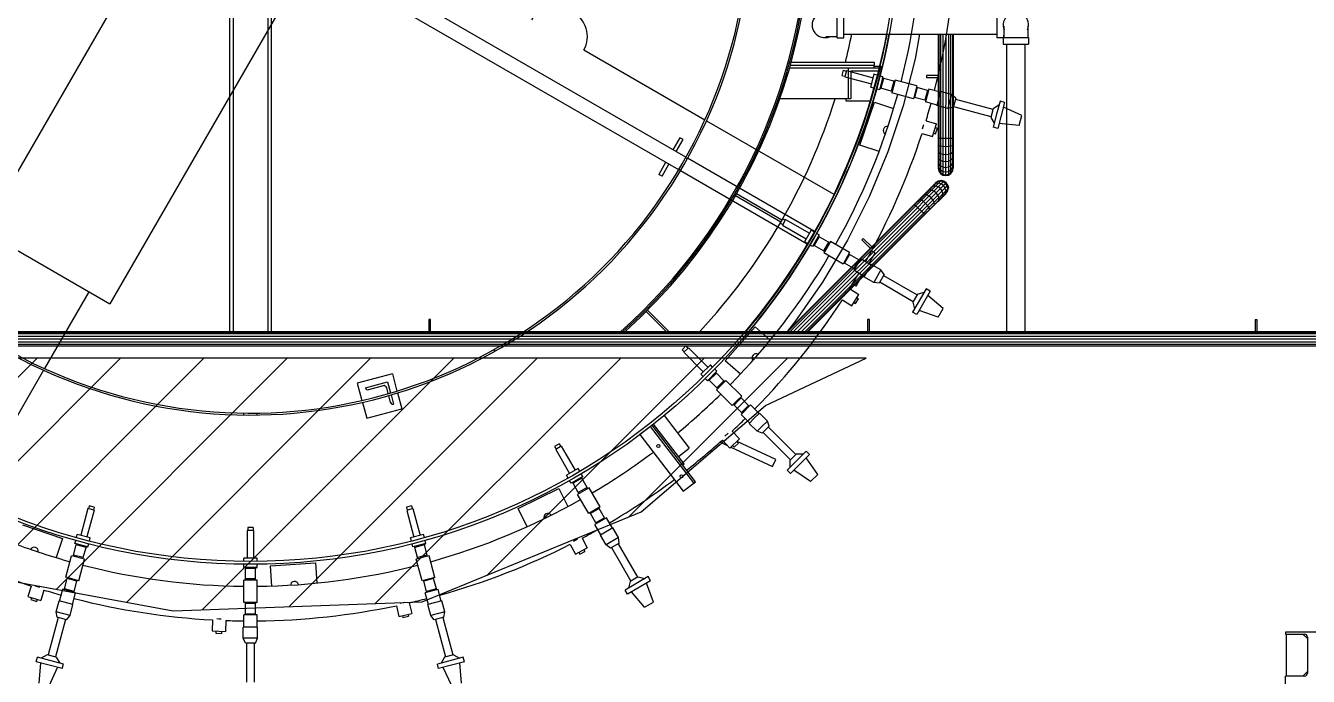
# Model space of a CAD drawing. Header units: metres. Extents: x 0 to 63075, y 0 to 44550.
# Drawn here: x 53980 to 54617, y 39992 to 40315 of the extents above; entities that cross this region are included whole.
import ezdxf

# ---------------------------------------------------------------- set-up
doc = ezdxf.new("R2010")
doc.units = ezdxf.units.M
doc.header["$LTSCALE"] = 75
for name, color, linetype in [('GSB', 7, 'Continuous'), ('ML6', 1, 'Continuous'), ('SL1', 8, 'Continuous')]:
    doc.layers.add(name, color=color, linetype=linetype)

# ---------------------------------------------------------------- blocks, each defined once
blk = doc.blocks.new('A$C6bae614f')
at = {"layer": 'SL1'}
h = blk.add_hatch(dxfattribs=at)
h.set_pattern_fill('_USER', color=256, scale=195, angle=44.9981, style=0, pattern_type=0)
h.set_pattern_definition([(44.99813, (326091.56, -18363.04), (-137.8813, 137.89033), [])])
h.paths.add_polyline_path([(376406.8, 42185.9), (372018.9, 42186), (372785.1, 41875.4), (373361, 41489.1), (374114.6, 41350), (374938.5, 41379.9), (375662.7, 41677.5), (376074.4, 42029.7)])
for p, q in [((375235.9, 45636.2), (373486.8, 42606.9)), ((375654.2, 45394.7), (373905.1, 42365.4)), ((374313.2, 43654.2), (374313.2, 42274.1)), ((374427.5, 43654.2), (374427.5, 42274.1)), ((375811.2, 42850.2), (374642.2, 43525.1)), ((375787.1, 42808.4), (374618.1, 43483.3)), ((374302.1, 42274.1), (374302.1, 43362.1)), ((374438.6, 43362.1), (374438.6, 42274.1)), ((376311.6, 43245.6), (376311.6, 43329.6)), ((376333.9, 43245.6), (376333.9, 43329.6)), ((376839.2, 43329.6), (376839.2, 43245.6)), ((376863.8, 43246.3), (376863.8, 43283.6)), ((376941.6, 43283.6), (376941.6, 43246.3)), ((376311.6, 43248.7), (376274.4, 43248.7)), ((376311.6, 43245.6), (376333.9, 43245.6)), ((376333.9, 43257.4), (376839.2, 43257.4)), ((376583.6, 43257.4), (376568.9, 43175.9)), ((376646, 43257.4), (376645.9, 42816.3)), ((376647.8, 43257.4), (376647.8, 42804.4)), ((376653.1, 43257.4), (376653.1, 42799.4)), ((376661, 43257.4), (376661, 42791.2)), ((376670.4, 43257.4), (376670.3, 42789.4)), ((376679.7, 43257.4), (376679.7, 42791.2)), ((376687.6, 42799.4), (376687.6, 43257.4)), ((376692.9, 43257.4), (376692.9, 42807.2)), ((376694.8, 43257.4), (376694.7, 42816.3)), ((376860.7, 43245.6), (376839.2, 43245.6)), ((376860.7, 43246.3), (376944.7, 43246.3)), ((376860.7, 43246.3), (376860.7, 43224.1)), ((376861.4, 43253.6), (376861.4, 43246.3)), ((376861.4, 43248.7), (376863.8, 43248.7)), ((376944.7, 43246.3), (376944.7, 43224.1)), ((375473.5, 43205), (375873.6, 42974)), ((376860.7, 43224.1), (376944.7, 43224.1)), ((376872.5, 42274.1), (376872.5, 43224.1)), ((376932.8, 42274.1), (376932.9, 43224.1)), ((376435.3, 43164), (376159.4, 43164)), ((376435.3, 43154.4), (376435.3, 43164)), ((376568.9, 43175.9), (376529.2, 43020.3)), ((376448.9, 43144.9), (376154.1, 43144.9)), ((376156.8, 43154.4), (376435.3, 43154.4)), ((376331.7, 43137.7), (376327.2, 43120.8)), ((376327.2, 43120.8), (376336.8, 43118.2)), ((376331.7, 43137.7), (376341.3, 43135.1)), ((376341.8, 43136.9), (376336.3, 43116.4)), ((376336.3, 43116.4), (376424.5, 43092.7)), ((376341.8, 43136.9), (376430, 43113.3)), ((376347.3, 43144.9), (376347.3, 43043.3)), ((376356.9, 43135.4), (376356.9, 43043.3)), ((376448.9, 43135.4), (376356.9, 43135.4)), ((376456.3, 43150.9), (376421.3, 43035.9)), ((376433, 43124.5), (376421.5, 43081.5)), ((376433, 43154.4), (376433, 43144.9)), ((376433, 43150.9), (376456.3, 43150.9)), ((376443.6, 43121.7), (376433, 43124.5)), ((376443.6, 43121.7), (376433, 43124.5)), ((376448.9, 43144.9), (376448.9, 43135.4)), ((376462.5, 43116.6), (376451, 43073.6)), ((376462.5, 43116.6), (376452.7, 43119.2)), ((376462.5, 43116.6), (376452.7, 43119.2)), ((376461, 43111.1), (376462.5, 43116.6)), ((376645.9, 43120.1), (376606.8, 43120.1)), ((376606.8, 43120.1), (376606.8, 43113.8)), ((376606.8, 43113.8), (376645.9, 43113.8)), ((376432, 43078.7), (376421.5, 43081.5)), ((376432, 43078.7), (376421.5, 43081.5)), ((376451, 43073.6), (376441.2, 43076.2)), ((376451, 43073.6), (376441.2, 43076.2)), ((376452.5, 43079.2), (376451, 43073.6)), ((376452.5, 43079.2), (376455.8, 43078.1)), ((376464.5, 43110.3), (376455.8, 43078.1)), ((376489.6, 43069), (376455.8, 43078.1)), ((376461, 43111.1), (376464.5, 43110.3)), ((376498.3, 43101.3), (376464.5, 43110.3)), ((376498.3, 43101.3), (376489.6, 43069)), ((376503.7, 43105.3), (376492.3, 43062.8)), ((376502.3, 43100), (376498.3, 43101.3)), ((376574.8, 43086.2), (376503.7, 43105.3)), ((376574.8, 43086.2), (376563.5, 43043.8)), ((376576.4, 43080.4), (376567.7, 43048.1)), ((376573.4, 43080.9), (376576.4, 43080.4)), ((376610.2, 43071.3), (376576.4, 43080.4)), ((376610.2, 43071.3), (376601.5, 43039)), ((376614.4, 43075.6), (376603.1, 43033.1)), ((376613, 43070.3), (376610.2, 43071.3)), ((376653.2, 43065.2), (376614.4, 43075.6)), ((376356.9, 43043.3), (376121.9, 43043.3)), ((376341.3, 43035.9), (376341.3, 43043.3)), ((376421.3, 43035.9), (376341.3, 43035.9)), ((376386.9, 42890.5), (376435.1, 43032.5)), ((376435.1, 43032.5), (376498.1, 43011.1)), ((376493.7, 43068.1), (376489.6, 43069)), ((376563.5, 43043.8), (376492.3, 43062.8)), ((376564.9, 43049.1), (376567.7, 43048.1)), ((376601.5, 43039), (376567.7, 43048.1)), ((376604.5, 43038.5), (376601.5, 43039)), ((376641.8, 43022.7), (376603.1, 43033.1)), ((376653.7, 43067.1), (376641.3, 43020.9)), ((376689.5, 43057.5), (376653.7, 43067.1)), ((376689.5, 43057.5), (376677.2, 43011.3)), ((376703.6, 43045.9), (376689.5, 43057.5)), ((376703.6, 43045.9), (376695.2, 43014.3)), ((376702.6, 43042.1), (376826.5, 43009.2)), ((376850.1, 43035.7), (376838.6, 42992.8)), ((376865.4, 43031.6), (376842.4, 42945.8)), ((376865.4, 43031.6), (376850.1, 43035.7)), ((376529.2, 43020.3), (376478.5, 42867.9)), ((376677.2, 43011.3), (376641.3, 43020.9)), ((376695.2, 43014.3), (376677.2, 43011.3)), ((376696.2, 43018.1), (376819.9, 42984.7)), ((376827.2, 43011.9), (376819.2, 42981.9)), ((376838.6, 42992.8), (376827.1, 42949.9)), ((376827.2, 43011.9), (376846.7, 43023.2)), ((376921.9, 42987.9), (376861.2, 43016.1)), ((376913.2, 42955.4), (376921.9, 42987.9)), ((375879.1, 42970.8), (376300, 42727.8)), ((376595.1, 42951), (376592.8, 42943.5)), ((376597.1, 42957.4), (376595.1, 42951)), ((376605.4, 42970.9), (376639.8, 42960.4)), ((376626.9, 42918.3), (376639.8, 42960.4)), ((376636.2, 42948.6), (376642.9, 42946.5)), ((376637.2, 42928), (376642.9, 42946.5)), ((376819.2, 42981.9), (376830.4, 42962.4)), ((376842.4, 42945.8), (376827.1, 42949.9)), ((376913.2, 42955.4), (376846.5, 42961.3)), ((375791, 42914.8), (375768.1, 42875.1)), ((375779.1, 42868.8), (375802, 42908.5)), ((375802, 42908.5), (375791, 42914.8)), ((376592.1, 42928.9), (376626.9, 42918.3)), ((376630.5, 42930.1), (376637.2, 42928)), ((376645.9, 42913.8), (376694.7, 42913.8)), ((376449.9, 42869), (376386.9, 42890.5)), ((376478.5, 42867.9), (376417, 42719.5)), ((376645.9, 42891.5), (376647.8, 42889.4)), ((376645.9, 42870.4), (376647.8, 42866.3)), ((376647.8, 42889.4), (376653.1, 42887.7)), ((376647.8, 42866.3), (376653.1, 42862.9)), ((376653.1, 42887.7), (376661, 42886.5)), ((376653.1, 42862.9), (376661, 42860.6)), ((376661, 42886.5), (376670.3, 42886.1)), ((376661, 42860.6), (376670.3, 42859.8)), ((376670.3, 42886.1), (376679.7, 42886.5)), ((376670.3, 42859.8), (376679.7, 42860.6)), ((376679.7, 42886.5), (376687.6, 42887.7)), ((376679.7, 42860.6), (376687.6, 42862.9)), ((376687.6, 42887.7), (376692.9, 42889.4)), ((376687.6, 42862.9), (376692.9, 42866.3)), ((376692.9, 42889.4), (376694.7, 42891.5)), ((376692.9, 42866.3), (376694.7, 42870.4)), ((375743.9, 42833.3), (375721, 42793.6)), ((375732, 42787.2), (375754.9, 42826.9)), ((375810.4, 42848.8), (375815.9, 42845.6)), ((376236, 42604.9), (375816.7, 42847)), ((376645.9, 42851.4), (376647.8, 42845.6)), ((376645.9, 42835.6), (376647.8, 42828.3)), ((376645.9, 42823.7), (376647.8, 42815.3)), ((376645.9, 42816.3), (376647.8, 42807.2)), ((376645.9, 42816.3), (376645.9, 42813.8)), ((376647.8, 42845.6), (376653.1, 42840.7)), ((376647.8, 42828.3), (376653.1, 42822.1)), ((376653.1, 42840.7), (376661, 42837.4)), ((376653.1, 42822.1), (376661, 42818)), ((376661, 42837.4), (376670.3, 42836.2)), ((376661, 42818), (376670.3, 42816.5)), ((376670.3, 42836.2), (376679.7, 42837.4)), ((376670.3, 42816.5), (376679.7, 42818)), ((376679.7, 42837.4), (376687.6, 42840.7)), ((376679.7, 42818), (376687.6, 42822.1)), ((376687.6, 42840.7), (376692.9, 42845.6)), ((376687.6, 42822.1), (376692.9, 42828.3)), ((376692.9, 42845.6), (376694.7, 42851.4)), ((376692.9, 42828.3), (376694.7, 42835.6)), ((376692.9, 42815.3), (376694.7, 42823.7)), ((376692.9, 42807.2), (376694.7, 42816.3)), ((376694.7, 42816.3), (376694.7, 42813.8)), ((375732, 42787.2), (375721, 42793.6)), ((375793.4, 42806.6), (375787.9, 42809.8)), ((376211.9, 42563.1), (375792.6, 42805.2)), ((376645.9, 42813.8), (376647.8, 42804.4)), ((376647.8, 42815.3), (376653.1, 42808.1)), ((376647.8, 42807.2), (376653.1, 42799.4)), ((376647.8, 42804.4), (376653.1, 42796.5)), ((376653.1, 42808.1), (376661, 42803.4)), ((376653.1, 42799.4), (376661, 42794.3)), ((376653.1, 42799.4), (376653.1, 42796.5)), ((376653.1, 42796.5), (376661, 42791.2)), ((376661, 42803.4), (376670.3, 42801.7)), ((376661, 42794.3), (376670.3, 42792.5)), ((376661, 42791.2), (376670.3, 42789.4)), ((376670.3, 42801.7), (376679.7, 42803.4)), ((376670.3, 42792.5), (376679.7, 42794.3)), ((376670.3, 42789.4), (376679.7, 42791.2)), ((376679.7, 42803.4), (376687.6, 42808.1)), ((376679.7, 42794.3), (376687.6, 42799.4)), ((376679.7, 42791.2), (376687.6, 42796.5)), ((376687.6, 42808.1), (376692.9, 42815.3)), ((376692.9, 42807.2), (376687.6, 42799.4)), ((376687.6, 42796.5), (376692.9, 42804.4)), ((376687.6, 42799.4), (376687.6, 42796.5)), ((376692.9, 42804.4), (376694.7, 42813.8)), ((376692.9, 42807.2), (376692.9, 42804.4)), ((376582.8, 42710.7), (376636, 42763.9)), ((376585.5, 42710.8), (376643.7, 42769)), ((376590.5, 42708.3), (376652.9, 42770.7)), ((376596.9, 42703.6), (376662.1, 42768.8)), ((376603.8, 42697.3), (376663.5, 42757)), ((376668.9, 42749.2), (376610.2, 42690.4)), ((376616.5, 42741.8), (376611.1, 42739)), ((376614.9, 42683.9), (376677.3, 42746.3)), ((376623.8, 42741.6), (376616.5, 42741.8)), ((376617.4, 42679), (376675.6, 42737.1)), ((376628.8, 42754.1), (376622.3, 42750.2)), ((376631.7, 42738.3), (376623.8, 42741.6)), ((376636.9, 42754.7), (376628.8, 42754.1)), ((376638, 42763.3), (376630.7, 42758.7)), ((376639.1, 42732.5), (376631.7, 42738.3)), ((376643.7, 42769), (376636, 42763.9)), ((376636, 42763.9), (376637.7, 42765.7)), ((376645.4, 42752), (376636.9, 42754.7)), ((376645.6, 42771), (376637.7, 42765.7)), ((376646.8, 42764.6), (376638, 42763.3)), ((376644.9, 42725.1), (376639.1, 42732.5)), ((376643.7, 42769), (376645.6, 42771)), ((376652.9, 42770.7), (376643.7, 42769)), ((376653, 42746.5), (376645.4, 42752)), ((376655, 42772.8), (376645.6, 42771)), ((376655.7, 42762.4), (376646.8, 42764.6)), ((376652.9, 42770.7), (376655, 42772.8)), ((376662.1, 42768.8), (376652.9, 42770.7)), ((376658.6, 42738.8), (376653, 42746.5)), ((376664.3, 42771), (376655, 42772.8)), ((376663.5, 42757), (376655.7, 42762.4)), ((376661.3, 42730.3), (376658.6, 42738.8)), ((376662.1, 42768.8), (376664.3, 42771)), ((376670, 42763.5), (376662.1, 42768.8)), ((376663.5, 42757), (376672.2, 42765.7)), ((376668.9, 42749.2), (376663.5, 42757)), ((376672.2, 42765.7), (376664.3, 42771)), ((376665.2, 42724.2), (376669.9, 42731.4)), ((376675.4, 42755.6), (376668.9, 42749.2)), ((376671.2, 42740.2), (376668.9, 42749.2)), ((376669.9, 42731.4), (376671.2, 42740.2)), ((376675.4, 42755.6), (376670, 42763.5)), ((376670.5, 42729.4), (376675.6, 42737.1)), ((376670.5, 42729.4), (376672.2, 42731.2)), ((376677.5, 42757.7), (376672.2, 42765.7)), ((376672.2, 42731.2), (376677.5, 42739.1)), ((376675.4, 42755.6), (376677.5, 42757.7)), ((376677.3, 42746.3), (376675.4, 42755.6)), ((376675.6, 42737.1), (376677.3, 42746.3)), ((376675.6, 42737.1), (376677.5, 42739.1)), ((376679.4, 42748.4), (376677.3, 42746.3)), ((376677.5, 42757.7), (376679.4, 42748.4)), ((376677.5, 42739.1), (376679.4, 42748.4)), ((375975.2, 42723.9), (376125.5, 42637.2)), ((376128.7, 42642.7), (375978.4, 42729.4)), ((376146.1, 42274.1), (376567, 42695)), ((376148.7, 42274.1), (376568.3, 42693.6)), ((376156.2, 42274.1), (376572.1, 42689.9)), ((376417, 42719.5), (376345.1, 42575.9)), ((376582.8, 42710.7), (376567, 42695)), ((376572.1, 42689.9), (376567, 42695)), ((376585.5, 42710.8), (376568.3, 42693.6)), ((376590.5, 42708.3), (376572.1, 42689.9)), ((376596.5, 42665.5), (376572.1, 42689.9)), ((376596.9, 42703.6), (376577.7, 42684.3)), ((376585.5, 42710.8), (376582.8, 42710.7)), ((376603.8, 42697.3), (376584.3, 42677.7)), ((376590.5, 42708.3), (376585.5, 42710.8)), ((376596.9, 42703.6), (376590.5, 42708.3)), ((376610.2, 42690.4), (376590.9, 42671.1)), ((376603.8, 42697.3), (376596.9, 42703.6)), ((376601.9, 42727.2), (376597.7, 42725.6)), ((376608, 42725.9), (376601.9, 42727.2)), ((376610.2, 42690.4), (376603.8, 42697.3)), ((376615.3, 42721.9), (376608, 42725.9)), ((376614.9, 42683.9), (376610.2, 42690.4)), ((376622.4, 42715.9), (376615.3, 42721.9)), ((376617.3, 42676.2), (376670.5, 42729.4)), ((376628.5, 42708.7), (376622.4, 42715.9)), ((376632.4, 42701.5), (376628.5, 42708.7)), ((376632.2, 42691.1), (376633.8, 42695.3)), ((376633.8, 42695.3), (376632.4, 42701.5)), ((376648.2, 42717.2), (376644.9, 42725.1)), ((376645.6, 42704.5), (376648.4, 42710)), ((376648.4, 42710), (376648.2, 42717.2)), ((376656.8, 42715.7), (376660.7, 42722.2)), ((376660.7, 42722.2), (376661.3, 42730.3)), ((376131.1, 42647.7), (376122.4, 42632.5)), ((376131.1, 42647.7), (376139.8, 42642.7)), ((376167.4, 42274.1), (376577.7, 42684.3)), ((376180.6, 42274.1), (376584.3, 42677.7)), ((376193.8, 42274.1), (376590.9, 42671.1)), ((376205, 42274.1), (376596.5, 42665.5)), ((376212.5, 42274.1), (376600.2, 42661.8)), ((376601.5, 42660.4), (376215.1, 42274.1)), ((376614.9, 42683.9), (376596.5, 42665.5)), ((376600.2, 42661.8), (376596.5, 42665.5)), ((376617.4, 42679), (376600.2, 42661.8)), ((376601.5, 42660.4), (376600.2, 42661.8)), ((376601.5, 42660.4), (376617.3, 42676.2)), ((376617.4, 42679), (376614.9, 42683.9)), ((376617.3, 42676.2), (376617.4, 42679)), ((373486.8, 42606.9), (373905.1, 42365.4)), ((376122.4, 42632.5), (376131.1, 42627.5)), ((376140.8, 42644.3), (376130.1, 42625.9)), ((376130.1, 42625.9), (376209.2, 42580.2)), ((376140.8, 42644.3), (376219.9, 42598.7)), ((376225.7, 42608.7), (376203.4, 42570.2)), ((376235.1, 42603.3), (376225.7, 42608.7)), ((376235.1, 42603.3), (376225.7, 42608.7)), ((376212.8, 42564.7), (376203.4, 42570.2)), ((376212.8, 42564.7), (376203.4, 42570.2)), ((376252.1, 42593.4), (376229.8, 42554.9)), ((376252.3, 42586.9), (376235.6, 42558)), ((376252.1, 42593.4), (376243.3, 42598.5)), ((376252.1, 42593.4), (376243.3, 42598.5)), ((376249.2, 42588.5), (376252.1, 42593.4)), ((376249.2, 42588.5), (376252.3, 42586.9)), ((376282.6, 42569.4), (376252.3, 42586.9)), ((376345.1, 42575.9), (376263.1, 42437.7)), ((376282.6, 42569.4), (376265.9, 42540.5)), ((376288.9, 42571.9), (376266.9, 42533.8)), ((376286.2, 42567.1), (376282.6, 42569.4)), ((376352.7, 42535), (376288.9, 42571.9)), ((376397.9, 42581.2), (376393.5, 42576.7)), ((376393.5, 42576.7), (376421.1, 42549)), ((376425.6, 42553.5), (376397.9, 42581.2)), ((376229.8, 42554.9), (376221.1, 42560)), ((376229.8, 42554.9), (376221.1, 42560)), ((376232.7, 42559.9), (376229.8, 42554.9)), ((376232.7, 42559.9), (376235.6, 42558)), ((376265.9, 42540.5), (376235.6, 42558)), ((376269.7, 42538.5), (376265.9, 42540.5)), ((376330.7, 42496.9), (376266.9, 42533.8)), ((376352.7, 42535), (376330.7, 42496.9)), ((376352.7, 42529), (376336, 42500)), ((376350, 42530.3), (376352.7, 42529)), ((376383, 42511.5), (376352.7, 42529)), ((376416.5, 42498.2), (376437.2, 42534.2)), ((376437.2, 42534.2), (376425.4, 42541)), ((376333.5, 42501.7), (376336, 42500)), ((376366.3, 42482.5), (376336, 42500)), ((376388.2, 42514.5), (376366.2, 42476.4)), ((376401, 42456.4), (376366.2, 42476.4)), ((376383, 42511.5), (376366.3, 42482.5)), ((376369, 42481.2), (376366.3, 42482.5)), ((376385.5, 42509.8), (376383, 42511.5)), ((376423, 42494.5), (376388.2, 42514.5)), ((376423.9, 42496.1), (376400.1, 42454.7)), ((376456, 42477.6), (376423.9, 42496.1)), ((376456, 42477.6), (376432.2, 42436.2)), ((376466.7, 42462.7), (376456, 42477.6)), ((376263.1, 42437.7), (376171.5, 42305.8)), ((376373.7, 42424.2), (376394.5, 42460.1)), ((376432.2, 42436.2), (376400.1, 42454.7)), ((376450.4, 42434.4), (376432.2, 42436.2)), ((376466.7, 42462.7), (376450.4, 42434.4)), ((376452.3, 42437.8), (376563.1, 42373.5)), ((376464.7, 42459.3), (376575.8, 42395.5)), ((373836.1, 42405.2), (373689.5, 42151.3)), ((376337.3, 42399.1), (376333.1, 42392.5)), ((376340.8, 42404.9), (376337.3, 42399.1)), ((376352.3, 42415.7), (376382.9, 42396.6)), ((376359.6, 42359.3), (376382.9, 42396.6)), ((376373.7, 42424.2), (376361.9, 42431)), ((376605.5, 42415), (376561.1, 42338)), ((376577.3, 42397.9), (376561.7, 42371)), ((376619.2, 42407.1), (376574.8, 42330.1)), ((376577.3, 42397.9), (376599, 42403.8)), ((376619.2, 42407.1), (376605.5, 42415)), ((376662.5, 42350.2), (376611.2, 42393.2)), ((376328.7, 42378.6), (376359.6, 42359.3)), ((376366.1, 42369.8), (376372, 42366.1)), ((376372, 42366.1), (376382.3, 42382.5)), ((376376.3, 42386.2), (376382.3, 42382.5)), ((376561.7, 42371), (376567.6, 42349.2)), ((376645.7, 42321.1), (376662.5, 42350.2)), ((374960.2, 42313.2), (374960.2, 42274.1)), ((374966.6, 42313.2), (374960.2, 42313.2)), ((374966.6, 42274.1), (374966.6, 42313.2)), ((375679.8, 42340.3), (375745.9, 42274.1)), ((375754.9, 42274.1), (375684.2, 42344.8)), ((376411.5, 42313.2), (376411.5, 42274.1)), ((376417.8, 42313.2), (376411.5, 42313.2)), ((376417.8, 42274.1), (376417.8, 42313.2)), ((376574.8, 42330.1), (376561.1, 42338)), ((376645.7, 42321.1), (376582.8, 42344)), ((377694, 42313.1), (377694, 42274)), ((377700.3, 42313.1), (377694, 42313.1)), ((377700.3, 42274), (377700.3, 42313.1)), ((373265.3, 42274.2), (378000.3, 42274)), ((373265.3, 42272.3), (378009.7, 42272.2)), ((373265.3, 42267), (378017.6, 42266.9)), ((375941.1, 42176.9), (376040, 42289.7)), ((376040, 42289.7), (376090, 42245.8)), ((376171.5, 42305.8), (376146, 42274.1)), ((373238.1, 42240.4), (378022.9, 42240.3)), ((373265.3, 42259.1), (378022.9, 42259)), ((373265.3, 42249.8), (378024.7, 42249.6)), ((373265.3, 42232.5), (378017.6, 42232.4)), ((373265.3, 42227.2), (378009.7, 42227.1)), ((378000.3, 42225.2), (373265.3, 42225.4)), ((375217.9, 42231.2), (375214.7, 42236.7)), ((375810.6, 42226.2), (375798.3, 42213.9)), ((375810.6, 42226.2), (375817.7, 42219.2)), ((375175.8, 42214.2), (375178.9, 42208.7)), ((375798.3, 42213.9), (375805.3, 42206.8)), ((375819.1, 42220.5), (375804, 42205.5)), ((375804, 42205.5), (375868.6, 42140.9)), ((375819.1, 42220.5), (375883.6, 42155.9)), ((373686.3, 42145.7), (373443.3, 41724.9)), ((375891.8, 42164.1), (375860.4, 42132.7)), ((375913.4, 42142.6), (375881.9, 42111.1)), ((375899.5, 42156.4), (375891.8, 42164.1)), ((375899.5, 42156.4), (375891.8, 42164.1)), ((375913.4, 42142.6), (375906.2, 42149.7)), ((375913.4, 42142.6), (375906.2, 42149.7)), ((375909.3, 42138.5), (375913.4, 42142.6)), ((375909.3, 42138.5), (375912, 42136.2)), ((375991.1, 42133), (375941.1, 42176.9)), ((374839.8, 42133.9), (374723.9, 42102.9)), ((374723.9, 42102.9), (374739.1, 42046)), ((374750.7, 42087.4), (374824.3, 42107.1)), ((374809, 42094.7), (374760.5, 42081.7)), ((374824.3, 42107.1), (374834.1, 42070.7)), ((374839.8, 42133.9), (374855, 42077)), ((375868.1, 42125), (375860.4, 42132.7)), ((375868.1, 42125), (375860.4, 42132.7)), ((375881.9, 42111.1), (375874.8, 42118.3)), ((375881.9, 42111.1), (375874.8, 42118.3)), ((375886, 42115.2), (375881.9, 42111.1)), ((375886, 42115.2), (375888.3, 42112.6)), ((375912, 42136.2), (375888.3, 42112.6)), ((375913.1, 42087.8), (375888.3, 42112.6)), ((375936.7, 42111.4), (375912, 42136.2)), ((375927.9, 42096.6), (375912.3, 42081.1)), ((375936.7, 42111.4), (375913.1, 42087.8)), ((375943.4, 42112.2), (375927.9, 42096.6)), ((375939.5, 42108.3), (375936.7, 42111.4)), ((375995.5, 42060.1), (375943.4, 42112.2)), ((374826.4, 42068.5), (374821.2, 42087.7)), ((374834.2, 42039.2), (374828, 42062.4)), ((374835.7, 42064.6), (374844, 42033.5)), ((374856.7, 42070.9), (374870.8, 42018)), ((375964.4, 42029), (375912.3, 42081.1)), ((375916.2, 42085), (375913.1, 42087.8)), ((375995.5, 42060.1), (375979.9, 42044.6)), ((375993.9, 42054.2), (375982.1, 42042.4)), ((375991.6, 42056.2), (375993.9, 42054.2)), ((376018.6, 42029.5), (375993.9, 42054.2)), ((374740.8, 42039.8), (374754.9, 41987)), ((374754.9, 41987), (374870.8, 42018)), ((375979.9, 42044.6), (375964.4, 42029)), ((375968.3, 42032.9), (375970.3, 42030.6)), ((375982.1, 42042.4), (375970.3, 42030.6)), ((375995, 42005.9), (375970.3, 42030.6)), ((376024.5, 42031.1), (375993.4, 42000)), ((376018.6, 42029.5), (375995, 42005.9)), ((376020.6, 42027.2), (376018.6, 42029.5)), ((376052.9, 42002.7), (376024.5, 42031.1)), ((374347.8, 42004.4), (374347.8, 41998)), ((374392.8, 41998), (374392.8, 42004.4)), ((375805.3, 41836.2), (375704.2, 41968)), ((375738.8, 41995.9), (375821.4, 41888.2)), ((376021.8, 41971.6), (375993.4, 42000)), ((375997.3, 42003.9), (375995, 42005.9)), ((376037.3, 41987.2), (376020.4, 41970.3)), ((376046.7, 41944.1), (376020.4, 41970.3)), ((376054.2, 42004.1), (376037.3, 41987.2)), ((376080.4, 41977.8), (376054.2, 42004.1)), ((376080.4, 41977.8), (376063.5, 41961)), ((376086.8, 41960.7), (376080.4, 41977.8)), ((375694.3, 41960.1), (375659, 41933)), ((375659, 41933), (375802, 41746.6)), ((375699.3, 41963.9), (375694.3, 41960.1)), ((375837.3, 41773.6), (375694.3, 41960.1)), ((375842.4, 41777.5), (375699.2, 41964.1)), ((375950.3, 41937.4), (375939.7, 41927.5)), ((375964.2, 41944.9), (375988.8, 41918.6)), ((376063.5, 41961), (376046.7, 41944.1)), ((376063.8, 41937.6), (376046.7, 41944.1)), ((376086.8, 41960.7), (376063.8, 41937.6)), ((376066.5, 41940.4), (376156.9, 41849.6)), ((376084.1, 41958), (376174.9, 41867.6)), ((375392, 41902.1), (375376.8, 41893.4)), ((375376.8, 41893.4), (375381.8, 41884.7)), ((375398.6, 41894.4), (375380.2, 41883.8)), ((375380.2, 41883.8), (375425.8, 41804.7)), ((375392, 41902.1), (375397, 41893.5)), ((375398.6, 41894.4), (375444.3, 41815.3)), ((375786.2, 41861.2), (375821.4, 41888.2)), ((375924.3, 41908.5), (375948.7, 41897.1)), ((375931.8, 41915.2), (375956.6, 41888.6)), ((375956.6, 41888.6), (375988.8, 41918.6)), ((375960.1, 41891.8), (376097.5, 41827.7)), ((375965.6, 41897), (375970.4, 41891.9)), ((375970.4, 41891.9), (375984.5, 41905.1)), ((375979.8, 41910.2), (375984.5, 41905.1)), ((376108.2, 41850.8), (375980.1, 41910.5)), ((376097.5, 41827.7), (376108.2, 41850.8)), ((376208.6, 41878.7), (376145.8, 41815.9)), ((376165.9, 41858.6), (376154.9, 41847.6)), ((376154.9, 41847.6), (376154.9, 41825)), ((376219.8, 41867.5), (376157, 41804.7)), ((376176.9, 41869.6), (376165.9, 41858.6)), ((376176.9, 41869.6), (376199.5, 41869.6)), ((376246.9, 41801.4), (376208.5, 41856.2)), ((376219.8, 41867.5), (376208.6, 41878.7)), ((375454.3, 41821.1), (375415.8, 41798.9)), ((375421.2, 41789.5), (375415.8, 41798.9)), ((375421.2, 41789.5), (375415.8, 41798.9)), ((375459.8, 41811.7), (375454.3, 41821.1)), ((375459.8, 41811.7), (375454.3, 41821.1)), ((375469.6, 41794.7), (375464.5, 41803.5)), ((375469.6, 41794.7), (375464.5, 41803.5)), ((375800.2, 41832.4), (375805.3, 41836.2)), ((376157, 41804.7), (376145.8, 41815.9)), ((376223.1, 41777.6), (376168.3, 41816)), ((376223.1, 41777.6), (376246.9, 41801.4)), ((375256.2, 41688.3), (375390.7, 41754.6)), ((375390.7, 41754.6), (375420.1, 41694.9)), ((375431, 41772.5), (375426, 41781.2)), ((375431, 41772.5), (375426, 41781.2)), ((375469.6, 41794.7), (375431, 41772.5)), ((375436, 41775.3), (375431, 41772.5)), ((375436, 41775.3), (375437.6, 41772.2)), ((375466.5, 41788.9), (375437.6, 41772.2)), ((375455.1, 41741.9), (375437.6, 41772.2)), ((375490.7, 41757.6), (375452.6, 41735.6)), ((375484, 41758.6), (375455.1, 41741.9)), ((375464.6, 41791.8), (375469.6, 41794.7)), ((375464.6, 41791.8), (375466.5, 41788.9)), ((375484, 41758.6), (375466.5, 41788.9)), ((375485.9, 41754.9), (375484, 41758.6)), ((375527.5, 41693.8), (375490.7, 41757.6)), ((375802, 41746.6), (375842.4, 41777.5)), ((375489.4, 41671.8), (375452.6, 41735.6)), ((375457.4, 41738.4), (375455.1, 41741.9)), ((373832.5, 41688.3), (373808.9, 41600.1)), ((373853.1, 41682.8), (373829.4, 41594.6)), ((373853.1, 41682.8), (373832.5, 41688.3)), ((373836.9, 41697.5), (373834.3, 41687.8)), ((373853.8, 41692.9), (373836.9, 41697.5)), ((373853.8, 41692.9), (373851.2, 41683.3)), ((374903.7, 41697.4), (374886.8, 41692.9)), ((374886.8, 41692.9), (374889.4, 41683.2)), ((374908.1, 41688.3), (374887.5, 41682.7)), ((374887.5, 41682.7), (374911.2, 41594.5)), ((374903.7, 41697.4), (374906.3, 41687.8)), ((374908.1, 41688.3), (374931.7, 41600)), ((375285.6, 41628.6), (375256.2, 41688.3)), ((375527.5, 41693.8), (375489.4, 41671.8)), ((375494.2, 41674.6), (375495.5, 41671.9)), ((375524.4, 41688.6), (375495.5, 41671.9)), ((375513, 41641.6), (375495.5, 41671.9)), ((375522.8, 41691.1), (375524.4, 41688.6)), ((375541.9, 41658.3), (375524.4, 41688.6)), ((373616.2, 41634.5), (373748.6, 41589.5)), ((375548, 41658.3), (375509.9, 41636.3)), ((375530, 41601.5), (375509.9, 41636.3)), ((375541.9, 41658.3), (375513, 41641.6)), ((375514.7, 41639.1), (375513, 41641.6)), ((375543.3, 41655.5), (375541.9, 41658.3)), ((375568.1, 41623.5), (375548, 41658.3)), ((373748.6, 41589.5), (373727.2, 41526.5)), ((373794.8, 41592.6), (373797.7, 41603.1)), ((373794.8, 41592.6), (373797.7, 41603.1)), ((373840.6, 41591.6), (373797.7, 41603.1)), ((373837.8, 41581), (373840.6, 41591.6)), ((373837.8, 41581), (373840.6, 41591.6)), ((374380.9, 41616.1), (374359.6, 41616.1)), ((374359.6, 41616.1), (374359.6, 41524.7)), ((374361.6, 41626.1), (374361.5, 41616.1)), ((374379, 41626.1), (374361.6, 41626.1)), ((374379, 41626.1), (374379.1, 41616.1)), ((374380.9, 41616.1), (374381, 41524.7)), ((374942.9, 41603), (374900, 41591.5)), ((374902.8, 41581), (374900, 41591.5)), ((374902.8, 41581), (374900, 41591.5)), ((374945.8, 41592.5), (374942.9, 41603)), ((374945.8, 41592.5), (374942.9, 41603)), ((375452.2, 41587), (375439.3, 41580.2)), ((375467.5, 41590.6), (375484.4, 41558.9)), ((375569.7, 41624.5), (375528.4, 41600.6)), ((375546.9, 41568.5), (375528.4, 41600.6)), ((375588.3, 41592.4), (375546.9, 41568.5)), ((375588.3, 41592.4), (375569.7, 41624.5)), ((375590, 41574.2), (375588.3, 41592.4)), ((373785.2, 41535), (373794.2, 41568.8)), ((373789.8, 41573.6), (373792.4, 41583.4)), ((373789.8, 41573.6), (373792.4, 41583.4)), ((373832.7, 41562.1), (373789.8, 41573.6)), ((373795.3, 41572.1), (373789.8, 41573.6)), ((373795.3, 41572.1), (373794.2, 41568.8)), ((373826.5, 41560.2), (373794.2, 41568.8)), ((373817.4, 41526.3), (373826.5, 41560.2)), ((373827.2, 41563.6), (373826.5, 41560.2)), ((373827.2, 41563.6), (373832.7, 41562.1)), ((373832.7, 41562.1), (373835.4, 41571.9)), ((373832.7, 41562.1), (373835.4, 41571.9)), ((374907.9, 41562.1), (374905.2, 41571.8)), ((374907.9, 41562.1), (374905.2, 41571.8)), ((374950.8, 41573.6), (374907.9, 41562.1)), ((374913.4, 41563.6), (374907.9, 41562.1)), ((374913.4, 41563.6), (374914.1, 41560.1)), ((374946.4, 41568.8), (374914.1, 41560.1)), ((374923.2, 41526.3), (374914.1, 41560.1)), ((374945.3, 41572.1), (374950.8, 41573.6)), ((374945.3, 41572.1), (374946.4, 41568.8)), ((374955.4, 41535), (374946.4, 41568.8)), ((374950.8, 41573.6), (374948.2, 41583.4)), ((374950.8, 41573.6), (374948.2, 41583.4)), ((375428.5, 41570.3), (375445.6, 41538.2)), ((375445.6, 41538.2), (375484.4, 41558.9)), ((375456.5, 41544), (375459.8, 41537.8)), ((375459.8, 41537.8), (375476.8, 41546.9)), ((375473.6, 41553.1), (375476.8, 41546.9)), ((375561.8, 41557.9), (375546.9, 41568.5)), ((375590, 41574.2), (375561.8, 41557.9)), ((375565.1, 41559.8), (375629, 41448.7)), ((375586.7, 41572.2), (375651, 41461.4)), ((373759.9, 41461.2), (373778.9, 41532.3)), ((373821.4, 41520.9), (373778.9, 41532.3)), ((373784.3, 41530.9), (373785.2, 41535)), ((373817.4, 41526.3), (373785.2, 41535)), ((373802.4, 41449.8), (373821.4, 41520.9)), ((373816.1, 41522.3), (373817.4, 41526.3)), ((374392.5, 41524.7), (374348, 41524.7)), ((374348, 41513.9), (374348, 41524.7)), ((374348, 41513.9), (374348, 41524.7)), ((374348, 41494.2), (374348, 41504.4)), ((374348, 41494.2), (374348, 41504.4)), ((374392.5, 41513.9), (374392.5, 41524.7)), ((374392.5, 41513.9), (374392.5, 41524.7)), ((374392.5, 41494.2), (374392.5, 41504.4)), ((374392.5, 41494.2), (374392.5, 41504.4)), ((374436.4, 41498.9), (374586.1, 41508.8)), ((374586.1, 41508.8), (374590.4, 41442.3)), ((374961.6, 41532.3), (374919.1, 41520.9)), ((374938.2, 41449.7), (374919.1, 41520.9)), ((374955.4, 41535), (374923.2, 41526.3)), ((374924.5, 41522.3), (374923.2, 41526.3)), ((374956.3, 41530.8), (374955.4, 41535)), ((374980.7, 41461.1), (374961.6, 41532.3)), ((373802.4, 41449.8), (373759.9, 41461.2)), ((373765.2, 41459.7), (373764.2, 41456.9)), ((374392.5, 41494.2), (374348, 41494.2)), ((374353.8, 41494.2), (374348, 41494.2)), ((374353.8, 41494.2), (374353.6, 41490.7)), ((374387, 41490.7), (374353.6, 41490.7)), ((374353.6, 41455.7), (374353.6, 41490.7)), ((374386.8, 41494.2), (374387, 41490.7)), ((374386.8, 41494.2), (374392.5, 41494.2)), ((374387, 41455.7), (374387, 41490.7)), ((374440.8, 41432.5), (374436.4, 41498.9)), ((374980.7, 41461.1), (374938.2, 41449.7)), ((374975.4, 41459.7), (374976.4, 41456.8)), ((375686.5, 41463.4), (375609.5, 41419)), ((375653.4, 41462.8), (375626.5, 41447.3)), ((375653.4, 41462.8), (375675.2, 41457)), ((375694.4, 41449.7), (375686.5, 41463.4)), ((373645, 41432.5), (373634.4, 41397.7)), ((373667.1, 41429.5), (373659.6, 41431.8)), ((373673.6, 41427.5), (373667.1, 41429.5)), ((373687, 41419.2), (373676.5, 41384.8)), ((373738.9, 41382.8), (373749.3, 41421.6)), ((373791.8, 41410.2), (373749.3, 41421.6)), ((373754.6, 41420.1), (373755.2, 41423.1)), ((373755.2, 41423.1), (373764.2, 41456.9)), ((373771.3, 41418.8), (373755.2, 41423.1)), ((373796.5, 41448.2), (373764.2, 41456.9)), ((373787.4, 41414.4), (373771.3, 41418.8)), ((373787.4, 41414.4), (373796.5, 41448.2)), ((373797.1, 41451.2), (373796.5, 41448.2)), ((374392.3, 41451.5), (374348.3, 41451.5)), ((374348.3, 41377.9), (374348.3, 41451.5)), ((374387, 41455.7), (374353.6, 41455.7)), ((374353.8, 41451.5), (374353.6, 41455.7)), ((374386.8, 41451.5), (374387, 41455.7)), ((374392.3, 41377.9), (374392.3, 41451.5)), ((374943.5, 41451.2), (374944.1, 41448.2)), ((374976.4, 41456.8), (374944.1, 41448.2)), ((374953.2, 41414.4), (374944.1, 41448.2)), ((374991.3, 41421.5), (374948.8, 41410.1)), ((374985.4, 41423), (374953.2, 41414.4)), ((374985.4, 41423), (374976.4, 41456.8)), ((374986, 41420.1), (374985.4, 41423)), ((375001.7, 41382.7), (374991.3, 41421.5)), ((375617.4, 41405.3), (375609.5, 41419)), ((375694.4, 41449.7), (375617.4, 41405.3)), ((375626.5, 41447.3), (375620.7, 41425.5)), ((375703.4, 41378.8), (375680.5, 41441.7)), ((373634.4, 41397.7), (373676.5, 41384.8)), ((373646.2, 41394.1), (373644.2, 41387.4)), ((373644.2, 41387.4), (373653.4, 41384.6)), ((373653.4, 41384.6), (373662.7, 41381.7)), ((373664.7, 41388.4), (373662.7, 41381.7)), ((373727.5, 41347.4), (373737.1, 41383.3)), ((373783.2, 41370.9), (373737.1, 41383.3)), ((373781.4, 41371.4), (373791.8, 41410.2)), ((373786.4, 41411.6), (373787.4, 41414.4)), ((374392.3, 41377.9), (374348.3, 41377.9)), ((374353.8, 41377.9), (374353.6, 41374.9)), ((374387, 41374.9), (374353.6, 41374.9)), ((374353.6, 41339.9), (374353.6, 41374.9)), ((374386.8, 41377.9), (374387, 41374.9)), ((374387, 41339.9), (374387, 41374.9)), ((374880.3, 41377.5), (374866, 41374.2)), ((374896, 41377), (374904.2, 41341.9)), ((374959.2, 41371.3), (374948.8, 41410.1)), ((374954.1, 41411.6), (374953.2, 41414.4)), ((375003.5, 41383.2), (374957.4, 41370.9)), ((375013.1, 41347.4), (375003.5, 41383.2)), ((375674.3, 41362), (375631.3, 41413.3)), ((375674.3, 41362), (375703.4, 41378.8)), ((373773.6, 41335.1), (373727.5, 41347.4)), ((373730.5, 41329.4), (373727.5, 41347.4)), ((373762, 41321), (373773.6, 41335.1)), ((373773.6, 41335.1), (373783.2, 41370.9)), ((374392.3, 41336.9), (374348.3, 41336.9)), ((374348.3, 41296.7), (374348.3, 41336.9)), ((374387, 41339.9), (374353.6, 41339.9)), ((374353.8, 41336.9), (374353.6, 41339.9)), ((374386.8, 41336.9), (374387, 41339.9)), ((374392.3, 41296.7), (374392.3, 41336.9)), ((374853.1, 41367.5), (374861.3, 41332)), ((374861.3, 41332), (374904.2, 41341.9)), ((374873.3, 41334.8), (374874.9, 41328)), ((374874.9, 41328), (374893.7, 41332.4)), ((374892.1, 41339.2), (374893.7, 41332.4)), ((374967, 41335), (374957.4, 41370.9)), ((375013.1, 41347.4), (374967, 41335)), ((374978.6, 41320.9), (374967, 41335)), ((375010.1, 41329.4), (375013.1, 41347.4)), ((373734.2, 41328.4), (373700.8, 41204.7)), ((373758.2, 41322), (373725.3, 41198.1)), ((373762, 41321), (373730.5, 41329.4)), ((374244.8, 41320.5), (374243.5, 41284.1)), ((374266.9, 41323.3), (374259, 41323.6)), ((374273.6, 41323.1), (374266.9, 41323.3)), ((374288.7, 41318.5), (374287.5, 41282.6)), ((374394.2, 41296.7), (374346.4, 41296.7)), ((374346.4, 41259.6), (374346.4, 41296.7)), ((374394.2, 41259.6), (374394.2, 41296.7)), ((375010.1, 41329.4), (374978.6, 41320.9)), ((374982.3, 41321.9), (375015.3, 41198.1)), ((375006.4, 41328.4), (375039.8, 41204.7)), ((374243.5, 41284.1), (374287.5, 41282.6)), ((374255.8, 41283.7), (374255.6, 41276.7)), ((374255.6, 41276.7), (374274.9, 41276)), ((374275.2, 41283), (374274.9, 41276)), ((374394.2, 41259.6), (374346.4, 41259.6)), ((374354, 41243), (374346.4, 41259.6)), ((374386.6, 41243), (374394.2, 41259.6)), ((377946.3, 41280.1), (377794.3, 41280.1)), ((377794.3, 41280.1), (377794.3, 41273.5)), ((377794.3, 41273.5), (377857.4, 41273.5)), ((377797.4, 41134.7), (377797.4, 41273.5)), ((377867.4, 41258.5), (377852.4, 41273.5)), ((377867.4, 41263.5), (377867.4, 41144.7)), ((373698, 41205.4), (373678.5, 41194.2)), ((373728.1, 41197.4), (373698, 41205.4)), ((374386.6, 41243), (374354, 41243)), ((374357.8, 41243), (374357.6, 41114.9)), ((374382.7, 41243), (374383, 41114.9)), ((375042.5, 41205.4), (375012.5, 41197.3)), ((375042.5, 41205.4), (375062.1, 41194.1)), ((373661.9, 41182.2), (373666, 41197.5)), ((373747.8, 41159.2), (373661.9, 41182.2)), ((373751.9, 41174.5), (373666, 41197.5)), ((373671.5, 41111.4), (373677.4, 41178.1)), ((373704, 41102.7), (373732.3, 41163.4)), ((373728.1, 41197.4), (373739.3, 41177.9)), ((373747.8, 41159.2), (373751.9, 41174.5)), ((375074.6, 41197.5), (374988.7, 41174.5)), ((374992.8, 41159.2), (374988.7, 41174.5)), ((375078.7, 41182.2), (374992.8, 41159.2)), ((375012.5, 41197.3), (375001.2, 41177.8)), ((375036.6, 41102.6), (375008.3, 41163.3)), ((375069, 41111.3), (375063.2, 41178)), ((375078.7, 41182.2), (375074.6, 41197.5)), ((377794.3, 40824.3), (377794.3, 41134.7)), ((377857.4, 41134.7), (377794.3, 41134.7)), ((377852.4, 41134.7), (377867.4, 41149.7))]:
    blk.add_line(p, q, dxfattribs=at)
blk.add_lwpolyline([(376406.8, 42185.9), (372018.9, 42186), (372785.1, 41875.4), (373361, 41489.1), (374114.6, 41350), (374938.5, 41379.9), (375662.7, 41677.5), (376074.4, 42029.7)], close=True, dxfattribs=at)
for centre, radius in [((374370.4, 43654.2), 2150), ((374370.4, 43654.2), 2140.5), ((375719.8, 41895.5), 4.76), ((375796.7, 41795.2), 4.76)]:
    blk.add_circle(centre, radius, dxfattribs=at)
for centre, radius, start, end in [((374370.4, 43654.2), 1855, 311.9258, 226.0971), ((374370.4, 43654.2), 1656.3, 68.3819, 51.6144), ((374370.4, 43654.2), 1650, 68.4144, 51.5819), ((374370.4, 43654.2), 1845.2, 311.5873, 359.9242), ((374370.4, 43654.2), 1850, 311.7531, 359.9244), ((374370.4, 43654.2), 2222.8, 345.5651, 359.4311), ((374370.4, 43654.2), 2337.1, 345.5375, 356.9195), ((376270.4, 43287.6), 42, 67.5869, 292.4094), ((376902.7, 43287.6), 42, 337.5869, 202.4094), ((374370.4, 43654.2), 2150, 320.064, 349.3647), ((374370.4, 43654.2), 2028.5, 346.0134, 348.7197), ((374370.4, 43654.2), 2143.5, 346.4192, 349.3321), ((374370.4, 43654.2), 2143.5, 319.9184, 345.1114), ((374370.4, 43654.2), 2028.5, 317.1268, 342.472), ((374370.4, 43654.2), 2222.8, 330.5651, 344.4311), ((374370.4, 43654.2), 2337.1, 342.9982, 344.4588), ((376477.3, 42939), 13.5, 80.583, 241.9133), ((374370.4, 43654.2), 2337.1, 330.5375, 341.9195), ((374370.4, 43654.2), 2222.8, 315.5651, 329.4311), ((374370.4, 43654.2), 2337.1, 327.9982, 329.4588), ((374370.4, 43654.2), 2337.1, 315.5375, 326.9195), ((376043.2, 42187.1), 13.5, 58.0817, 219.4146), ((374811.6, 42085.1), 10, 14.9981, 104.9981), ((374758.4, 42089.5), 8, 194.9981, 284.9981), ((374370.4, 43654.2), 2222.8, 309.4626, 314.4311), ((374842, 42041.2), 8, 194.9981, 284.9981), ((374370.4, 43654.2), 2337.1, 312.9982, 314.4588), ((374370.4, 43654.2), 2337.1, 308.1208, 311.9195), ((374370.4, 43654.2), 2222.8, 300.5651, 306.8434), ((374370.4, 43654.2), 2337.1, 300.5375, 306.8754), ((374370.4, 43654.2), 2222.8, 285.5651, 299.4311), ((375354.4, 41658.7), 13.5, 35.5807, 196.9156), ((374370.4, 43654.2), 2337.1, 297.9982, 299.4588), ((374370.4, 43654.2), 2222.8, 249.4626, 254.4311), ((373655.1, 41547.3), 13.5, 350.5801, 151.9161), ((374370.4, 43654.2), 2337.1, 285.5375, 296.9195), ((374370.4, 43654.2), 2222.8, 255.5651, 269.4311), ((374370.4, 43654.2), 2222.8, 270.5651, 284.4311), ((374370.4, 43654.2), 2337.1, 248.1208, 251.9194), ((374370.4, 43654.2), 2337.1, 252.9982, 254.4588), ((374515.8, 41434), 13.5, 13.0801, 174.4161), ((374370.4, 43654.2), 2337.1, 255.5374, 266.9194), ((374370.4, 43654.2), 2337.1, 282.9982, 284.4588), ((374370.4, 43654.2), 2337.1, 270.5375, 281.9195), ((374370.4, 43654.2), 2337.1, 267.9982, 269.4588), ((377857.4, 41263.5), 10, 359.9981, 89.9981), ((377857.4, 41144.7), 10, 269.9981, 359.9981)]:
    blk.add_arc(centre, radius, start, end, dxfattribs=at)
blk.add_ellipse((375386.9, 43255), major_axis=(-86.6, 50), ratio=0.92388, start_param=3.141593, end_param=6.283185, dxfattribs=at)
blk = doc.blocks.new('zw$15D4')
at = {"layer": 'ML6', "xscale": 0.2502808837766805, "yscale": 0.2502808837766805, "zscale": 0.2502808837766805}
blk.add_blockref('A$C6bae614f', (-85544.7, -3177.3), dxfattribs=at)

msp = doc.modelspace()

# ---------------------------------------------------------------- block references
at = {"layer": 'GSB', "xscale": 0.6000000000000068, "yscale": 0.6000000000000068, "zscale": 0.6000000000000068}
msp.add_blockref('zw$15D4', (49200, 35721.63), dxfattribs=at)

doc.saveas('drawing.dxf')
